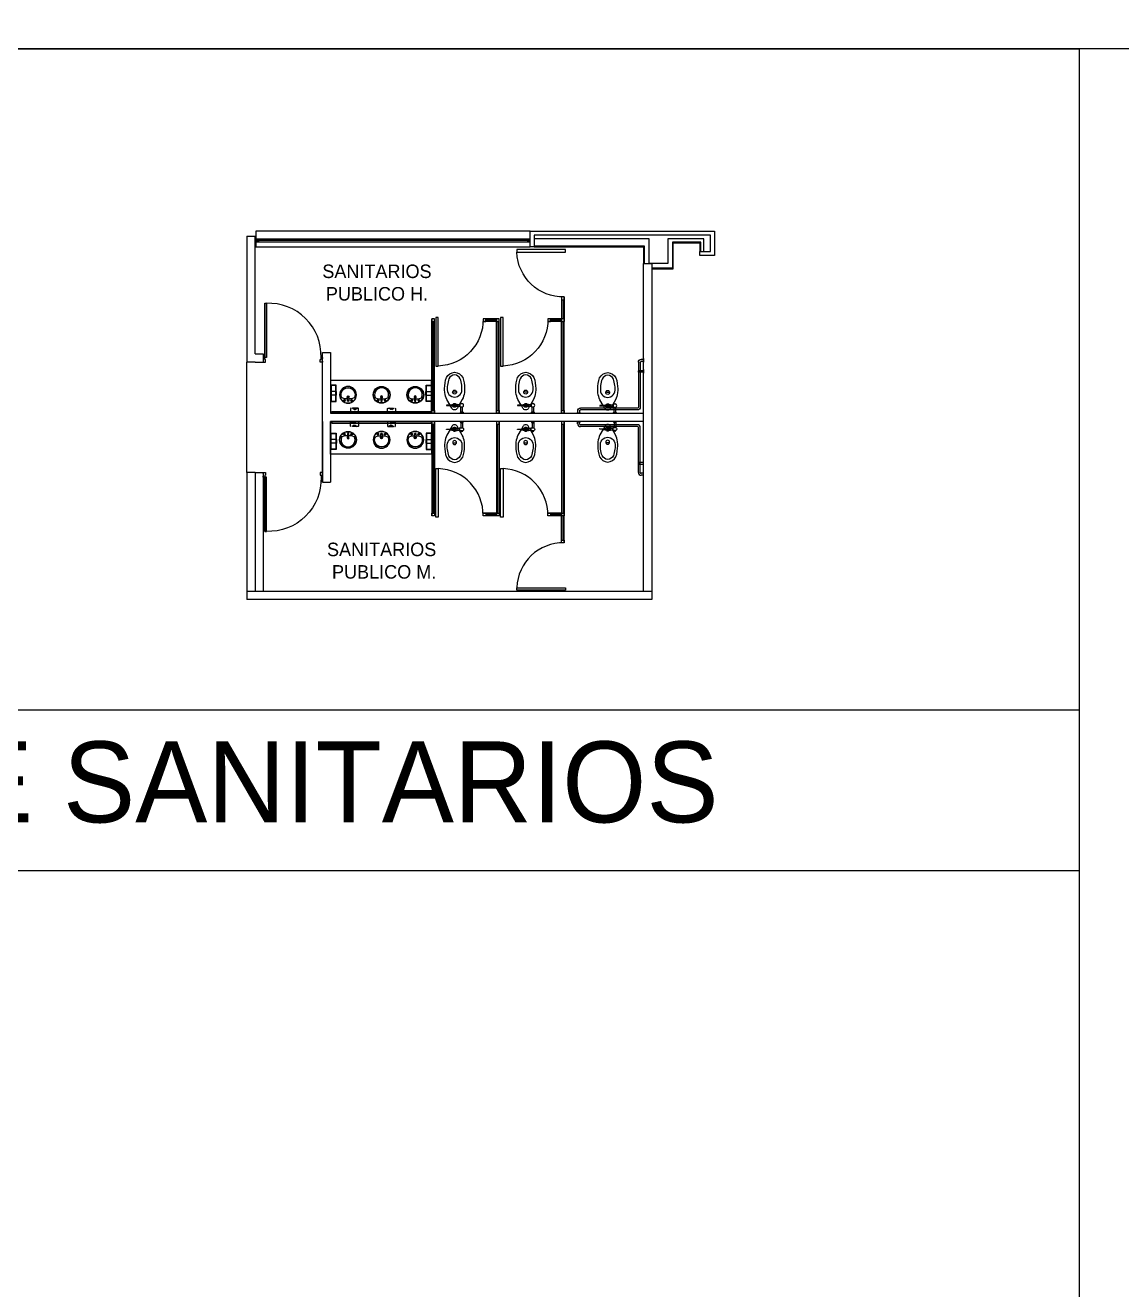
# Model space of a CAD drawing. Header units: millimetres. Extents: x 2523 to 2756, y 378 to 482.
# Drawn here: x 2657.98 to 2678.3, y 404.21 to 427.63 of the extents above; entities that cross this region are included whole.
import ezdxf

# ---------------------------------------------------------------- set-up
doc = ezdxf.new("R2010")
doc.units = ezdxf.units.MM
doc.linetypes.add('HIDDEN2', pattern=[0.1875, 0.125, -0.0625])
doc.layers.get('Defpoints').update_dxf_attribs({"color": 8})
doc.layers.add('CANCEL', color=6, linetype='Continuous')
doc.layers.add('MOBSANIT', color=161, linetype='Continuous')
doc.styles.add('STYLE1', font='GOTHIC.TTF')

# ---------------------------------------------------------------- blocks, each defined once
blk = doc.blocks.new('PK')
at = {"layer": 'CANCEL'}
blk.add_lwpolyline([(-0.878, -0.025), (-0.878, 0.875), (-0.831, 0.875), (-0.831, -0.025), (-0.878, -0.025), (-0.878, 0.865)], dxfattribs=at)
blk.add_arc((-0.858, 0.017), 0.858, 358.8557, 88.1601, dxfattribs=at)
blk = doc.blocks.new('P110')
at = {"color": 2}
blk.add_lwpolyline([(0.032, 1.088), (0.032, 0.085), (0.032, 1.088), (0.059, 1.088), (0.059, 0.085), (0.032, 0.085)], close=True, dxfattribs=at)
for points in [[(0, 0.016), (0, 0), (0.043, 0), (0.043, 0.044), (0.028, 0.044), (0.028, 0.085), (0, 0.085), (0, 0.068)], [(1.1, 0.016), (1.1, 0), (1.057, 0), (1.057, 0.044), (1.072, 0.044), (1.072, 0.085), (1.1, 0.085), (1.1, 0.068)]]:
    blk.add_lwpolyline(points, dxfattribs=at)
at = {"color": 8}
blk.add_arc((0.1, 0.116), 0.973, 358.2021, 92.3627, dxfattribs=at)
blk = doc.blocks.new('A$C2FAA7003')
for p, q in [((0.165, -0.13), (0.165, 0)), ((0.165, -0.15), (0.165, -0.14)), ((0.265, -0.13), (0.265, 0)), ((0.265, -0.15), (0.265, -0.14))]:
    blk.add_line(p, q)
for points in [[(0.44, -0.14), (-0.01, -0.14), (-0.01, 0.01), (0.44, 0.01)], [(0.43, -0.13), (0, -0.13), (0, 0), (0.43, 0)]]:
    blk.add_lwpolyline(points, close=True)
blk.add_lwpolyline([(0.265, -0.15), (0.165, -0.15)])
blk = doc.blocks.new('A$C13D72097')
at = {"linetype": 'HIDDEN2', "ltscale": 0.5}
for p, q in [((-0.046, 0.06), (-0.092, 0.014)), ((-0.092, 0), (0, -0.092)), ((0.053, -0.053), (-0.053, 0.053)), ((0.06, -0.046), (-0.046, 0.06)), ((-0.038, -0.025), (-0.079, -0.013)), ((-0.048, -0.044), (-0.036, -0.032)), ((-0.044, -0.048), (-0.032, -0.036)), ((-0.025, -0.038), (-0.013, -0.079)), ((0.014, -0.092), (0.06, -0.046))]:
    blk.add_line(p, q, dxfattribs=at)
for centre, radius, start, end in [((-0.085, 0.007), 0.01, 135, 225), ((0.236, 0.236), 0.404, 215.7351, 234.2649), ((-0.039, -0.029), 0.004, 315, 73.2347), ((-0.029, -0.039), 0.004, 16.7653, 135), ((0.007, -0.085), 0.01, 225, 315)]:
    blk.add_arc(centre, radius, start, end, dxfattribs=at)
blk = doc.blocks.new('A$C4AA2731D')
at = {"color": 8}
for p, q in [((0.079, 0.053), (0.103, 0.053)), ((0.091, 0.065), (0.091, 0.042)), ((0.144, 0.058), (0.168, 0.058)), ((0.148, 0.117), (0.164, 0.117)), ((0.233, 0.053), (0.21, 0.053)), ((0.221, 0.065), (0.221, 0.042))]:
    blk.add_line(p, q, dxfattribs=at)
for points in [[(0.076, 0.057, 0.247805), (0.087, 0.069, -0.116963), (0.095, 0.069, 0.247805), (0.106, 0.057, -0.116963), (0.106, 0.05, 0.247805), (0.095, 0.038, -0.116963), (0.087, 0.038, 0.247805), (0.076, 0.05, -0.116963)], [(0.148, 0.117), (0.144, 0.058, 0.015831), (0.144, 0.058), (0.144, 0.041, 0.414214), (0.147, 0.038), (0.165, 0.038, 0.414214), (0.168, 0.041), (0.168, 0.058, 0.015831), (0.168, 0.058), (0.164, 0.117, -0.015831), (0.164, 0.117), (0.164, 0.129, 0.414214), (0.161, 0.131), (0.151, 0.131, 0.414214), (0.148, 0.129), (0.148, 0.117, -0.015831)], [(0.237, 0.057, -0.247805), (0.225, 0.069, 0.116963), (0.218, 0.069, -0.247805), (0.206, 0.057, 0.116963), (0.206, 0.05, -0.247805), (0.218, 0.038, 0.116963), (0.225, 0.038, -0.247805), (0.237, 0.05, 0.116963)]]:
    blk.add_lwpolyline(points, format="xyb", close=True)
for centre, radius in [((0.156, 0.156), 0.156), ((0.091, 0.053), 0.00217), ((0.091, 0.053), 0.00217), ((0.156, 0.045), 0.00331), ((0.221, 0.053), 0.00217), ((0.221, 0.053), 0.00217)]:
    blk.add_circle(centre, radius)
blk.add_circle((0.156, 0.156), 0.15, dxfattribs=at)
for centre, radius, start, end in [((0.156, 0.156), 0.13, 338.4712, 201.5288), ((0.156, 0.361), 0.281, 238.7221, 267.8672), ((0.091, 0.053), 0.0145, 106.4867, 163.5133), ((0.091, 0.053), 0.0145, 196.4867, 253.5133), ((0.091, 0.053), 0.0145, 16.4867, 73.5133), ((0.091, 0.053), 0.0145, 286.4867, 343.5133), ((0.156, 0.118), 0.0193, 298.3264, 242.8889), ((0.156, 0.118), 0.0121, 129.7918, 224.4169), ((0.156, 0.118), 0.0121, 315.5831, 50.2082), ((0.156, 0.361), 0.281, 272.1328, 301.2779), ((0.221, 0.053), 0.0145, 106.4867, 163.5133), ((0.221, 0.053), 0.0145, 196.4867, 253.5133), ((0.221, 0.053), 0.0145, 16.4867, 73.5133), ((0.221, 0.053), 0.0145, 286.4867, 343.5133)]:
    blk.add_arc(centre, radius, start, end, dxfattribs=at)
blk = doc.blocks.new('A$C05C22262')
for p, q in [((0.037, 0.735), (0.037, 0.644)), ((0.067, 0.735), (0.067, 0.644)), ((0.135, 0.63), (0.098, 0.63)), ((0.135, 0.599), (0.098, 0.599))]:
    blk.add_line(p, q)
at = {"color": 8}
for p, q in [((0.038, 0.735), (0.038, 0.742)), ((0.052, 0.735), (0.052, 0.742)), ((0.066, 0.735), (0.066, 0.742)), ((0.033, 0.586), (0.033, 0.584)), ((0.037, 0.579), (0.037, 0.584)), ((0.052, 0.579), (0.052, 0.584)), ((0.067, 0.579), (0.067, 0.584)), ((0.071, 0.586), (0.071, 0.584)), ((0.098, 0.632), (0.085, 0.632)), ((0.085, 0.615), (0.098, 0.615)), ((0.098, 0.598), (0.085, 0.598)), ((0.19, 0.615), (0.18, 0.615)), ((0.185, 0.61), (0.185, 0.62)), ((0.221, 0.627), (0.218, 0.627)), ((0.221, 0.603), (0.218, 0.603)), ((0.234, 0.624), (0.221, 0.624)), ((0.234, 0.615), (0.221, 0.615)), ((0.234, 0.606), (0.221, 0.606))]:
    blk.add_line(p, q, dxfattribs=at)
for points in [[(0.025, 0.75), (0.079, 0.75, -0.443315), (0.071, 0.742), (0.033, 0.742, -0.443315)], [(0.049, 0.579), (0.056, 0.579), (0.056, 0.577, -0.414214), (0.054, 0.575), (0.051, 0.575, -0.414214), (0.049, 0.577)], [(0.254, 0.611), (0.329, 0.609, 0.421553), (0.334, 0.614), (0.334, 0.616, 0.421553), (0.329, 0.621), (0.254, 0.619)]]:
    blk.add_lwpolyline(points, format="xyb", close=True, dxfattribs=at)
for points in [[(0.072, 0.742), (0.072, 0.735), (0.033, 0.735), (0.033, 0.742)], [(0.032, 0.584), (0.073, 0.584), (0.073, 0.579), (0.032, 0.579)], [(0.198, 0.622), (0.198, 0.607), (0.185, 0.6), (0.172, 0.607), (0.172, 0.622), (0.185, 0.63)], [(0.234, 0.599), (0.221, 0.599), (0.221, 0.631), (0.234, 0.631)], [(0.247, 0.604), (0.234, 0.604), (0.234, 0.626), (0.247, 0.626)], [(0.254, 0.608), (0.247, 0.608), (0.247, 0.622), (0.254, 0.622)]]:
    blk.add_lwpolyline(points, close=True, dxfattribs=at)
for points in [[(0.269, 0.611), (0.328, 0.505, -0.085425), (0.366, 0.379), (0.37, 0.328), (0.37, 0.304, -0.095638), (0.336, 0.101, -0.260174), (0.185, 0, -0.260174), (0.034, 0.101, -0.095638), (0, 0.304), (0, 0.328), (0.004, 0.379, -0.085425), (0.042, 0.505), (0.091, 0.592)], [(0.085, 0.635, 0.154601), (0.073, 0.644), (0.032, 0.644, 0.455032), (0.032, 0.586), (0.071, 0.586, 0.259938), (0.085, 0.595)], [(0.112, 0.63), (0.133, 0.668, -0.290731), (0.183, 0.7), (0.185, 0.7), (0.187, 0.7, -0.290731), (0.237, 0.668), (0.264, 0.619)]]:
    blk.add_lwpolyline(points, format="xyb")
blk.add_lwpolyline([(0.085, 0.592), (0.085, 0.638), (0.098, 0.638), (0.098, 0.592)], close=True)
blk.add_lwpolyline([(0.159, 0.592), (0.135, 0.592), (0.135, 0.638), (0.159, 0.638)])
blk.add_lwpolyline([(0.185, 0.463, 0.094025), (0.131, 0.451, 0.231007), (0.052, 0.359), (0.052, 0.359, 0.115347), (0.08, 0.121, 0.246972), (0.185, 0.05, 0.246972), (0.29, 0.121, 0.115347), (0.318, 0.359), (0.318, 0.359, 0.231007), (0.239, 0.451, 0.094025)], format="xyb", close=True)
for radius in [0.035, 0.0095]:
    blk.add_circle((0.185, 0.615), radius)
blk.add_circle((0.185, 0.37), 0.0362, dxfattribs=at)
blk.add_arc((0.185, 0.331), 0.0362, 32.8341, 147.1659, dxfattribs=at)
blk = doc.blocks.new('WC')
at = {"layer": 'MOBSANIT', "rotation": 180}
blk.add_blockref('A$C05C22262', (0.17, 0.75), dxfattribs=at)
blk = doc.blocks.new('A$C6D5A01A4')
for p, q in [((-0.376, 0.506), (-0.376, 0.512)), ((-0.376, 0.506), (-0.304, 0.506)), ((-0.376, 0.506), (-0.304, 0.506)), ((-0.358, 0.467), (-0.358, 0.506)), ((-0.322, 0.467), (-0.322, 0.506)), ((-0.304, 0.506), (-0.304, 0.512)), ((-0.304, 0.506), (-0.304, 0.512)), ((0.75, 0.45), (-0.304, 0.45)), ((0.75, 0.414), (-0.304, 0.414)), ((0.767, -0.433), (0.767, 0.396)), ((0.803, -0.433), (0.803, 0.396)), ((0.86, -0.451), (0.821, -0.451)), ((0.86, -0.486), (0.821, -0.486))]:
    blk.add_line(p, q)
for points in [[(0.865, -0.301), (0.86, -0.301), (0.86, -0.23), (0.865, -0.23)], [(0.865, -0.504), (0.86, -0.504), (0.86, -0.433), (0.865, -0.433)]]:
    blk.add_lwpolyline(points)
blk.add_lwpolyline([(0.86, -0.248), (0.785, -0.248, 1), (0.785, -0.283), (0.86, -0.283)], format="xyb")
for centre, radius, start, end in [((-0.304, 0.467), 0.0533, 180, 270), ((-0.304, 0.467), 0.0178, 180, 270), ((0.75, 0.396), 0.0533, 360, 90), ((0.75, 0.396), 0.0178, 360, 90), ((0.821, -0.433), 0.0533, 180, 270), ((0.821, -0.433), 0.0178, 180, 270)]:
    blk.add_arc(centre, radius, start, end)

msp = doc.modelspace()

# ---------------------------------------------------------------- linework, layer by layer
for p, q in [((2662.09, 423.7295), (2662.09, 421.3947)), ((2662.09, 423.7295), (2662.24, 423.7295)), ((2662.24, 421.5447), (2662.24, 423.7295)), ((2667.34, 423.6447), (2662.2598, 423.6447)), ((2669.44, 423.2197), (2669.59, 423.2197)), ((2669.9901, 423.1197), (2669.595, 423.1197)), ((2667.915, 422.5996), (2667.915, 422.5496)), ((2667.965, 422.5996), (2667.915, 422.5996)), ((2667.915, 422.5996), (2667.915, 422.5496)), ((2667.965, 422.5996), (2667.915, 422.5996)), ((2667.915, 422.5996), (2667.915, 422.1447)), ((2667.915, 422.5496), (2667.965, 422.5496)), ((2667.915, 422.5496), (2667.965, 422.5496)), ((2667.925, 422.5496), (2667.925, 422.1947)), ((2667.955, 422.5496), (2667.955, 422.1947)), ((2667.965, 422.5496), (2667.965, 422.5996)), ((2667.965, 422.5496), (2667.965, 422.5996)), ((2667.965, 422.5996), (2667.965, 422.1447)), ((2667.965, 422.5896), (2667.9651, 422.5896)), ((2667.965, 422.5896), (2667.9651, 422.5896)), ((2667.965, 422.5596), (2667.9651, 422.5596)), ((2667.965, 422.5596), (2667.9651, 422.5596)), ((2665.515, 420.4447), (2665.515, 422.1947)), ((2665.565, 422.1947), (2665.515, 422.1947)), ((2665.565, 422.1947), (2665.515, 422.1947)), ((2665.515, 422.1947), (2665.515, 422.1447)), ((2665.565, 422.1947), (2665.515, 422.1947)), ((2665.515, 422.1947), (2665.515, 422.1447)), ((2665.565, 422.1947), (2665.515, 422.1947)), ((2665.565, 420.4447), (2665.565, 422.1947)), ((2665.565, 422.1447), (2665.565, 422.1947)), ((2665.565, 422.1447), (2665.565, 422.1947)), ((2665.565, 422.1447), (2665.565, 422.1947)), ((2665.565, 422.1447), (2665.565, 422.1947)), ((2665.565, 422.1847), (2665.5651, 422.1847)), ((2665.565, 422.1847), (2665.5651, 422.1847)), ((2666.515, 422.1947), (2666.465, 422.1947)), ((2666.465, 422.1947), (2666.465, 422.1447)), ((2666.715, 422.1947), (2666.465, 422.1947)), ((2666.515, 422.1447), (2666.515, 422.1947)), ((2666.715, 422.1847), (2666.515, 422.1847)), ((2666.715, 420.4447), (2666.715, 422.1947)), ((2666.765, 422.1947), (2666.715, 422.1947)), ((2666.715, 420.4447), (2666.715, 422.1947)), ((2666.715, 422.1947), (2666.715, 422.1447)), ((2666.765, 422.1947), (2666.715, 422.1947)), ((2666.715, 422.1947), (2666.715, 422.1447)), ((2666.765, 422.1947), (2666.715, 422.1947)), ((2666.765, 420.4447), (2666.765, 422.1947)), ((2666.765, 422.1447), (2666.765, 422.1947)), ((2666.765, 420.4447), (2666.765, 422.1947)), ((2666.765, 422.1447), (2666.765, 422.1947)), ((2666.765, 422.1447), (2666.765, 422.1947)), ((2666.765, 422.1847), (2666.7651, 422.1847)), ((2666.765, 422.1847), (2666.7651, 422.1847)), ((2667.715, 422.1947), (2667.665, 422.1947)), ((2667.665, 422.1947), (2667.665, 422.1447)), ((2667.915, 422.1947), (2667.665, 422.1947)), ((2667.715, 422.1447), (2667.715, 422.1947)), ((2667.915, 422.1847), (2667.715, 422.1847)), ((2667.915, 420.4447), (2667.915, 422.1947)), ((2667.915, 422.1947), (2667.915, 422.1447)), ((2667.965, 422.1947), (2667.915, 422.1947)), ((2667.915, 422.1947), (2667.915, 422.1447)), ((2667.965, 422.1947), (2667.915, 422.1947)), ((2667.965, 420.4447), (2667.965, 422.1947)), ((2667.965, 422.1447), (2667.965, 422.1947)), ((2667.965, 422.1447), (2667.965, 422.1947)), ((2667.965, 422.1847), (2667.9651, 422.1847)), ((2667.965, 422.1847), (2667.9651, 422.1847)), ((2665.515, 422.1447), (2665.565, 422.1447)), ((2665.515, 422.1447), (2665.565, 422.1447)), ((2665.515, 422.1447), (2665.565, 422.1447)), ((2665.515, 422.1447), (2665.565, 422.1447)), ((2665.525, 420.4947), (2665.525, 422.1447)), ((2665.555, 420.4947), (2665.555, 422.1447)), ((2665.565, 422.1547), (2665.5651, 422.1547)), ((2665.565, 422.1547), (2665.5651, 422.1547)), ((2666.465, 422.1447), (2666.515, 422.1447)), ((2666.715, 422.1447), (2666.465, 422.1447)), ((2666.715, 422.1547), (2666.515, 422.1547)), ((2666.715, 422.1447), (2666.765, 422.1447)), ((2666.715, 422.1447), (2666.765, 422.1447)), ((2666.715, 422.1447), (2666.765, 422.1447)), ((2666.725, 420.4947), (2666.725, 422.1447)), ((2666.725, 420.4947), (2666.725, 422.1447)), ((2666.755, 420.4947), (2666.755, 422.1447)), ((2666.755, 420.4947), (2666.755, 422.1447)), ((2666.765, 422.1547), (2666.7651, 422.1547)), ((2666.765, 422.1547), (2666.7651, 422.1547)), ((2667.665, 422.1447), (2667.715, 422.1447)), ((2667.915, 422.1447), (2667.665, 422.1447)), ((2667.915, 422.1547), (2667.715, 422.1547)), ((2667.915, 422.1447), (2667.965, 422.1447)), ((2667.915, 422.1447), (2667.965, 422.1447)), ((2667.925, 420.4947), (2667.925, 422.1447)), ((2667.955, 420.4947), (2667.955, 422.1447)), ((2667.965, 422.1547), (2667.9651, 422.1547)), ((2667.965, 422.1547), (2667.9651, 422.1547)), ((2662.24, 421.5447), (2662.39, 421.5447)), ((2662.39, 421.5447), (2662.39, 421.3947)), ((2663.49, 419.1697), (2663.49, 421.5697)), ((2663.49, 421.5697), (2663.64, 421.5697)), ((2663.64, 421.5697), (2663.64, 420.4447)), ((2662.24, 421.3947), (2662.09, 421.3947)), ((2662.24, 421.3947), (2662.39, 421.3947)), ((2663.49, 420.2947), (2663.49, 419.1697)), ((2663.64, 420.4447), (2669.44, 420.4447)), ((2669.44, 420.2947), (2663.64, 420.2947)), ((2663.64, 420.2947), (2663.64, 419.1697)), ((2665.515, 420.2947), (2665.515, 418.5447)), ((2665.565, 420.2947), (2665.565, 418.5447)), ((2666.715, 420.2947), (2666.715, 418.5447)), ((2666.715, 420.2947), (2666.715, 418.5447)), ((2666.765, 420.2947), (2666.765, 418.5447)), ((2666.765, 420.2947), (2666.765, 418.5447)), ((2667.915, 420.2947), (2667.915, 418.5447)), ((2667.965, 420.2947), (2667.965, 418.5447)), ((2665.525, 420.2447), (2665.525, 418.5947)), ((2665.555, 420.2447), (2665.555, 418.5947)), ((2666.725, 420.2447), (2666.725, 418.5947)), ((2666.725, 420.2447), (2666.725, 418.5947)), ((2666.755, 420.2447), (2666.755, 418.5947)), ((2666.755, 420.2447), (2666.755, 418.5947)), ((2667.925, 420.2447), (2667.925, 418.5947)), ((2667.955, 420.2447), (2667.955, 418.5947)), ((2662.09, 419.3447), (2662.09, 416.9947)), ((2662.24, 419.3447), (2662.09, 419.3447)), ((2662.24, 419.3447), (2662.39, 419.3447)), ((2663.49, 419.1697), (2663.64, 419.1697)), ((2665.515, 418.5947), (2665.565, 418.5947)), ((2665.515, 418.5947), (2665.565, 418.5947)), ((2665.515, 418.5947), (2665.565, 418.5947)), ((2665.515, 418.5447), (2665.515, 418.5947)), ((2665.515, 418.5947), (2665.565, 418.5947)), ((2665.515, 418.5447), (2665.515, 418.5947)), ((2665.565, 418.5447), (2665.515, 418.5447)), ((2665.565, 418.5447), (2665.515, 418.5447)), ((2665.565, 418.5447), (2665.515, 418.5447)), ((2665.565, 418.5447), (2665.515, 418.5447)), ((2665.565, 418.5947), (2665.565, 418.5447)), ((2665.565, 418.5947), (2665.565, 418.5447)), ((2665.565, 418.5947), (2665.565, 418.5447)), ((2665.565, 418.5947), (2665.565, 418.5447)), ((2665.565, 418.5847), (2665.5651, 418.5847)), ((2665.565, 418.5847), (2665.5651, 418.5847)), ((2665.565, 418.5547), (2665.5651, 418.5547)), ((2665.565, 418.5547), (2665.5651, 418.5547)), ((2666.465, 418.5947), (2666.515, 418.5947)), ((2666.465, 418.5447), (2666.465, 418.5947)), ((2666.715, 418.5947), (2666.465, 418.5947)), ((2666.515, 418.5447), (2666.465, 418.5447)), ((2666.715, 418.5447), (2666.465, 418.5447)), ((2666.515, 418.5947), (2666.515, 418.5447)), ((2666.715, 418.5847), (2666.515, 418.5847)), ((2666.715, 418.5547), (2666.515, 418.5547)), ((2666.715, 418.5947), (2666.765, 418.5947)), ((2666.715, 418.5947), (2666.765, 418.5947)), ((2666.715, 418.5447), (2666.715, 418.5947)), ((2666.715, 418.5947), (2666.765, 418.5947)), ((2666.715, 418.5447), (2666.715, 418.5947)), ((2666.765, 418.5447), (2666.715, 418.5447)), ((2666.765, 418.5447), (2666.715, 418.5447)), ((2666.765, 418.5447), (2666.715, 418.5447)), ((2666.765, 418.5947), (2666.765, 418.5447)), ((2666.765, 418.5947), (2666.765, 418.5447)), ((2666.765, 418.5947), (2666.765, 418.5447)), ((2666.765, 418.5847), (2666.7651, 418.5847)), ((2666.765, 418.5847), (2666.7651, 418.5847)), ((2666.765, 418.5547), (2666.7651, 418.5547)), ((2666.765, 418.5547), (2666.7651, 418.5547)), ((2667.665, 418.5447), (2667.665, 418.5947)), ((2667.915, 418.5947), (2667.665, 418.5947)), ((2667.665, 418.5947), (2667.715, 418.5947)), ((2667.715, 418.5447), (2667.665, 418.5447)), ((2667.915, 418.5447), (2667.665, 418.5447)), ((2667.715, 418.5947), (2667.715, 418.5447)), ((2667.915, 418.5847), (2667.715, 418.5847)), ((2667.915, 418.5547), (2667.715, 418.5547)), ((2667.915, 418.5947), (2667.965, 418.5947)), ((2667.915, 418.5447), (2667.915, 418.5947)), ((2667.915, 418.0447), (2667.915, 418.5947)), ((2667.915, 418.5447), (2667.915, 418.5947)), ((2667.915, 418.5947), (2667.965, 418.5947)), ((2667.965, 418.5447), (2667.915, 418.5447)), ((2667.965, 418.5447), (2667.915, 418.5447)), ((2667.925, 418.0947), (2667.925, 418.5447)), ((2667.955, 418.0947), (2667.955, 418.5447)), ((2667.965, 418.5947), (2667.965, 418.5447)), ((2667.965, 418.5947), (2667.965, 418.5447)), ((2667.965, 418.0447), (2667.965, 418.5947)), ((2667.965, 418.5847), (2667.9651, 418.5847)), ((2667.965, 418.5847), (2667.9651, 418.5847)), ((2667.965, 418.5547), (2667.9651, 418.5547)), ((2667.965, 418.5547), (2667.9651, 418.5547)), ((2667.915, 418.0947), (2667.965, 418.0947)), ((2667.915, 418.0447), (2667.915, 418.0947)), ((2667.915, 418.0947), (2667.965, 418.0947)), ((2667.915, 418.0447), (2667.915, 418.0947)), ((2667.965, 418.0447), (2667.915, 418.0447)), ((2667.965, 418.0447), (2667.915, 418.0447)), ((2667.965, 418.0947), (2667.965, 418.0447)), ((2667.965, 418.0947), (2667.965, 418.0447)), ((2667.965, 418.0847), (2667.9651, 418.0847)), ((2667.965, 418.0847), (2667.9651, 418.0847)), ((2667.965, 418.0547), (2667.9651, 418.0547)), ((2667.965, 418.0547), (2667.9651, 418.0547)), ((2669.59, 417.1447), (2662.09, 417.1447))]:
    msp.add_line(p, q)
at = {"color": 2}
msp.add_lwpolyline([(2667.3388, 423.8197), (2662.2558, 423.8197), (2662.2558, 423.5266), (2667.3388, 423.5266)], close=True, dxfattribs=at)
for points in [[(2670.6767, 423.7447), (2667.4138, 423.7442), (2667.4138, 423.5266), (2667.3388, 423.5266), (2667.3388, 423.8192), (2670.7517, 423.8197), (2670.7518, 423.3697), (2670.4818, 423.3697), (2670.4818, 423.4447), (2670.6768, 423.4447), (2670.6767, 423.7447)], [(2669.89, 423.6697), (2669.89, 423.2197), (2669.59, 423.2197)], [(2670.4968, 423.6172), (2669.9751, 423.6172), (2669.9751, 423.1347), (2669.595, 423.1347)], [(2669.595, 423.1197), (2669.9901, 423.1197), (2669.9901, 423.6022), (2670.4818, 423.6022), (2670.4818, 423.4447), (2670.4818, 423.4447), (2670.4818, 423.4447), (2670.4968, 423.4447), (2670.4968, 423.6172)], [(2669.4544, 423.2247), (2669.4544, 423.5416), (2667.4138, 423.5416), (2667.4138, 423.5266), (2667.4138, 423.5266), (2667.4138, 423.5266), (2669.4394, 423.5266), (2669.4394, 423.2247)], [(2669.59, 423.2197), (2669.59, 416.9947), (2662.09, 416.9947)], [(2669.4394, 423.2247), (2669.4544, 423.2247)], [(2669.44, 417.1447), (2669.44, 423.2197)], [(2669.44, 423.2197), (2669.59, 423.2197), (2669.59, 423.1197)], [(2669.595, 423.1347), (2669.595, 423.1197)], [(2662.09, 419.3447), (2662.09, 421.3947)], [(2662.24, 419.3447), (2662.24, 417.1447)], [(2662.39, 419.3447), (2662.39, 417.1447)]]:
    msp.add_lwpolyline(points)
for points in [[(2662.3098, 423.6197), (2662.3098, 423.6697), (2662.2598, 423.6697), (2662.2598, 423.6197)], [(2667.34, 423.6697), (2662.2598, 423.6697), (2662.2598, 423.6197), (2667.34, 423.6197)], [(2667.34, 423.6197), (2667.34, 423.6697), (2667.29, 423.6697), (2667.29, 423.6197)], [(2667.965, 422.5996), (2667.915, 422.5996), (2667.915, 422.5496), (2667.965, 422.5496)], [(2667.965, 422.5996), (2667.915, 422.5996), (2667.915, 422.5496), (2667.965, 422.5496)], [(2667.965, 422.5996), (2667.915, 422.5996), (2667.915, 422.5496), (2667.965, 422.5496)], [(2667.965, 422.5996), (2667.915, 422.5996), (2667.915, 422.5496), (2667.965, 422.5496)], [(2665.565, 422.1947), (2665.515, 422.1947), (2665.515, 422.1447), (2665.565, 422.1447)], [(2665.565, 422.1947), (2665.515, 422.1947), (2665.515, 422.1447), (2665.565, 422.1447)], [(2665.565, 422.1947), (2665.515, 422.1947), (2665.515, 422.1447), (2665.565, 422.1447)], [(2665.565, 422.1947), (2665.515, 422.1947), (2665.515, 422.1447), (2665.565, 422.1447)], [(2665.565, 422.1947), (2665.515, 422.1947), (2665.515, 422.1447), (2665.565, 422.1447)], [(2665.565, 422.1947), (2665.515, 422.1947), (2665.515, 422.1447), (2665.565, 422.1447)], [(2665.565, 422.1947), (2665.515, 422.1947), (2665.515, 422.1447), (2665.565, 422.1447)], [(2665.565, 422.1947), (2665.515, 422.1947), (2665.515, 422.1447), (2665.565, 422.1447)], [(2666.765, 422.1947), (2666.715, 422.1947), (2666.715, 422.1447), (2666.765, 422.1447)], [(2666.765, 422.1947), (2666.715, 422.1947), (2666.715, 422.1447), (2666.765, 422.1447)], [(2666.765, 422.1947), (2666.715, 422.1947), (2666.715, 422.1447), (2666.765, 422.1447)], [(2666.765, 422.1947), (2666.715, 422.1947), (2666.715, 422.1447), (2666.765, 422.1447)], [(2666.765, 422.1947), (2666.715, 422.1947), (2666.715, 422.1447), (2666.765, 422.1447)], [(2666.765, 422.1947), (2666.715, 422.1947), (2666.715, 422.1447), (2666.765, 422.1447)], [(2667.965, 422.1947), (2667.915, 422.1947), (2667.915, 422.1447), (2667.965, 422.1447)], [(2667.965, 422.1947), (2667.915, 422.1947), (2667.915, 422.1447), (2667.965, 422.1447)], [(2667.965, 422.1947), (2667.915, 422.1947), (2667.915, 422.1447), (2667.965, 422.1447)], [(2667.965, 422.1947), (2667.915, 422.1947), (2667.915, 422.1447), (2667.965, 422.1447)], [(2665.565, 420.4447), (2665.515, 420.4447), (2665.515, 420.4947), (2665.565, 420.4947)], [(2665.565, 420.2947), (2665.515, 420.2947), (2665.515, 420.2447), (2665.565, 420.2447)], [(2666.765, 420.4447), (2666.715, 420.4447), (2666.715, 420.4947), (2666.765, 420.4947)], [(2666.765, 420.4447), (2666.715, 420.4447), (2666.715, 420.4947), (2666.765, 420.4947)], [(2666.765, 420.2947), (2666.715, 420.2947), (2666.715, 420.2447), (2666.765, 420.2447)], [(2666.765, 420.2947), (2666.715, 420.2947), (2666.715, 420.2447), (2666.765, 420.2447)], [(2667.965, 420.4447), (2667.915, 420.4447), (2667.915, 420.4947), (2667.965, 420.4947)], [(2667.965, 420.2947), (2667.915, 420.2947), (2667.915, 420.2447), (2667.965, 420.2447)], [(2665.565, 418.5447), (2665.515, 418.5447), (2665.515, 418.5947), (2665.565, 418.5947)], [(2665.565, 418.5447), (2665.515, 418.5447), (2665.515, 418.5947), (2665.565, 418.5947)], [(2665.565, 418.5447), (2665.515, 418.5447), (2665.515, 418.5947), (2665.565, 418.5947)], [(2665.565, 418.5447), (2665.515, 418.5447), (2665.515, 418.5947), (2665.565, 418.5947)], [(2665.565, 418.5447), (2665.515, 418.5447), (2665.515, 418.5947), (2665.565, 418.5947)], [(2665.565, 418.5447), (2665.515, 418.5447), (2665.515, 418.5947), (2665.565, 418.5947)], [(2665.565, 418.5447), (2665.515, 418.5447), (2665.515, 418.5947), (2665.565, 418.5947)], [(2665.565, 418.5447), (2665.515, 418.5447), (2665.515, 418.5947), (2665.565, 418.5947)], [(2666.765, 418.5447), (2666.715, 418.5447), (2666.715, 418.5947), (2666.765, 418.5947)], [(2666.765, 418.5447), (2666.715, 418.5447), (2666.715, 418.5947), (2666.765, 418.5947)], [(2666.765, 418.5447), (2666.715, 418.5447), (2666.715, 418.5947), (2666.765, 418.5947)], [(2666.765, 418.5447), (2666.715, 418.5447), (2666.715, 418.5947), (2666.765, 418.5947)], [(2666.765, 418.5447), (2666.715, 418.5447), (2666.715, 418.5947), (2666.765, 418.5947)], [(2666.765, 418.5447), (2666.715, 418.5447), (2666.715, 418.5947), (2666.765, 418.5947)], [(2667.965, 418.5447), (2667.915, 418.5447), (2667.915, 418.5947), (2667.965, 418.5947)], [(2667.965, 418.5447), (2667.915, 418.5447), (2667.915, 418.5947), (2667.965, 418.5947)], [(2667.965, 418.5447), (2667.915, 418.5447), (2667.915, 418.5947), (2667.965, 418.5947)], [(2667.965, 418.5447), (2667.915, 418.5447), (2667.915, 418.5947), (2667.965, 418.5947)], [(2667.965, 418.0447), (2667.915, 418.0447), (2667.915, 418.0947), (2667.965, 418.0947)], [(2667.965, 418.0447), (2667.915, 418.0447), (2667.915, 418.0947), (2667.965, 418.0947)], [(2667.965, 418.0447), (2667.915, 418.0447), (2667.915, 418.0947), (2667.965, 418.0947)], [(2667.965, 418.0447), (2667.915, 418.0447), (2667.915, 418.0947), (2667.965, 418.0947)]]:
    msp.add_lwpolyline(points, close=True)
at = {"color": 8}
msp.add_lwpolyline([(2670.4818, 423.4435), (2670.5568, 423.4435), (2670.5568, 423.6772), (2669.89, 423.6772), (2669.89, 423.2197), (2669.5394, 423.2197), (2669.5394, 423.6766), (2667.4138, 423.6766), (2667.4138, 423.5266)], dxfattribs=at)
for points in [[(2662.3098, 423.6197), (2662.3098, 423.6697), (2662.2598, 423.6197), (2662.2598, 423.6697)], [(2667.34, 423.6197), (2667.34, 423.6697), (2667.29, 423.6197), (2667.29, 423.6697)]]:
    msp.add_solid(points)
at = {"layer": 'Defpoints'}
for points in [[(2637.7002, 476.1288), (2717.3183, 476.1288), (2717.3183, 427.1975), (2637.7002, 427.1975)], [(2637.7002, 427.1975), (2677.5093, 427.1975), (2677.5093, 378.2662), (2637.7002, 378.2662)]]:
    msp.add_lwpolyline(points, close=True, dxfattribs=at)
for points in [[(2637.7002, 414.9485), (2677.5093, 414.9485)], [(2637.7002, 411.9712), (2677.5093, 411.9712)]]:
    msp.add_lwpolyline(points, dxfattribs=at)
at = {"layer": 'MOBSANIT'}
for points in [[(2665.5108, 421.0496), (2663.64, 421.0496), (2663.64, 420.4496), (2665.5108, 420.4496)], [(2663.6608, 420.4447), (2663.6608, 420.4782), (2665.5108, 420.4782), (2665.5108, 420.4447)], [(2663.6608, 420.2947), (2663.6608, 420.2612), (2665.5108, 420.2612), (2665.5108, 420.2947)], [(2665.5108, 419.6898), (2663.64, 419.6898), (2663.64, 420.2898), (2665.5108, 420.2898)]]:
    msp.add_lwpolyline(points, close=True, dxfattribs=at)

# ---------------------------------------------------------------- block references
at = {"xscale": -1}
for name, p, rotation in [('PK', (2667.965, 422.5996), 90.00000001902175), ('PK', (2666.465, 422.1947), 180), ('PK', (2667.665, 422.1947), 180), ('P110', (2662.39, 419.3447), 180)]:
    msp.add_blockref(name, p, dxfattribs=dict(at, rotation=rotation))
for name, p in [('P110', (2662.39, 421.3947)), ('PK', (2666.465, 418.5447)), ('PK', (2667.665, 418.5447))]:
    msp.add_blockref(name, p)
at = {"rotation": 90.00000001882877}
msp.add_blockref('PK', (2667.965, 418.0447), dxfattribs=at)
at = {"layer": 'MOBSANIT', "xscale": -1}
for name, p, rotation in [('A$C6D5A01A4', (2668.575, 420.9562), 180), ('A$C4AA2731D', (2664.4281, 420.1101), 180), ('A$C4AA2731D', (2665.0521, 420.1101), 180), ('WC', (2665.9517, 420.2825), 180.0375619328158), ('WC', (2667.2694, 420.2825), 180.037561932679), ('WC', (2668.7892, 420.2889), 180)]:
    msp.add_blockref(name, p, dxfattribs=dict(at, rotation=rotation))
at = {"layer": 'MOBSANIT'}
for name, p, rotation in [('WC', (2665.9517, 420.4569), 359.9624380293326), ('WC', (2667.2694, 420.4569), 359.9624380294695), ('A$C4AA2731D', (2664.1182, 420.1101), 180)]:
    msp.add_blockref(name, p, dxfattribs=dict(at, rotation=rotation))
for name, p in [('WC', (2668.7892, 420.4505)), ('A$C4AA2731D', (2664.4281, 420.6293)), ('A$C4AA2731D', (2665.0521, 420.6293)), ('A$C6D5A01A4', (2668.575, 419.7832))]:
    msp.add_blockref(name, p, dxfattribs=at)
at = {"layer": 'MOBSANIT', "extrusion": (0, 0, -1), "zscale": -0.6750000000465661}
for p, xscale, yscale, rotation in [((-2663.6497, 420.9609), 0.6750000000465661, 0.6750000000465661, 270.0000000191457), ((-2665.5059, 420.9609), -0.6750000000465661, 0.6749999998137355, 90.00000001899127), ((-2663.6497, 419.7785), -0.6750000000465661, 0.6750000000465661, 269.9999999808543), ((-2665.5059, 419.7785), 0.6750000000465661, 0.6750000000465661, 89.99999998100873)]:
    msp.add_blockref('A$C2FAA7003', p, dxfattribs=dict(at, xscale=xscale, yscale=yscale, rotation=rotation))
at = {"layer": 'MOBSANIT', "xscale": -1}
msp.add_blockref('A$C4AA2731D', (2664.1182, 420.6293), dxfattribs=at)
at = {"layer": 'MOBSANIT', "extrusion": (0, 0, -1), "xscale": -1, "zscale": -1}
for p, rotation in [((-2664.0835, 420.4722), 135.0000000186587), ((-2664.7673, 420.2672), 314.9999999805537)]:
    msp.add_blockref('A$C13D72097', p, dxfattribs=dict(at, rotation=rotation))
at = {"layer": 'MOBSANIT', "extrusion": (0, 0, -1), "zscale": -1}
for p, rotation in [((-2664.7673, 420.4722), 225.0000000194463), ((-2664.0835, 420.2672), 44.99999998134596)]:
    msp.add_blockref('A$C13D72097', p, dxfattribs=dict(at, rotation=rotation))

# ---------------------------------------------------------------- texts
at = {"char_height": 0.25, "width": 2.925303, "attachment_point": 5, "rotation": 360, "style": 'STYLE1'}
for s, insert in [('SANITARIOS PUBLICO H.', (2664.4984, 422.8653)), ('SANITARIOS  PUBLICO M.', (2664.6314, 417.7125))]:
    msp.add_mtext(s, dxfattribs=dict(at, insert=insert))
at = {"layer": 'Defpoints', "insert": (2657.733, 414.3647), "char_height": 1.5, "width": 50.411832, "attachment_point": 2, "style": 'STYLE1'}
msp.add_mtext('MODULOS DE SANITARIOS', dxfattribs=at)

doc.saveas('drawing.dxf')
